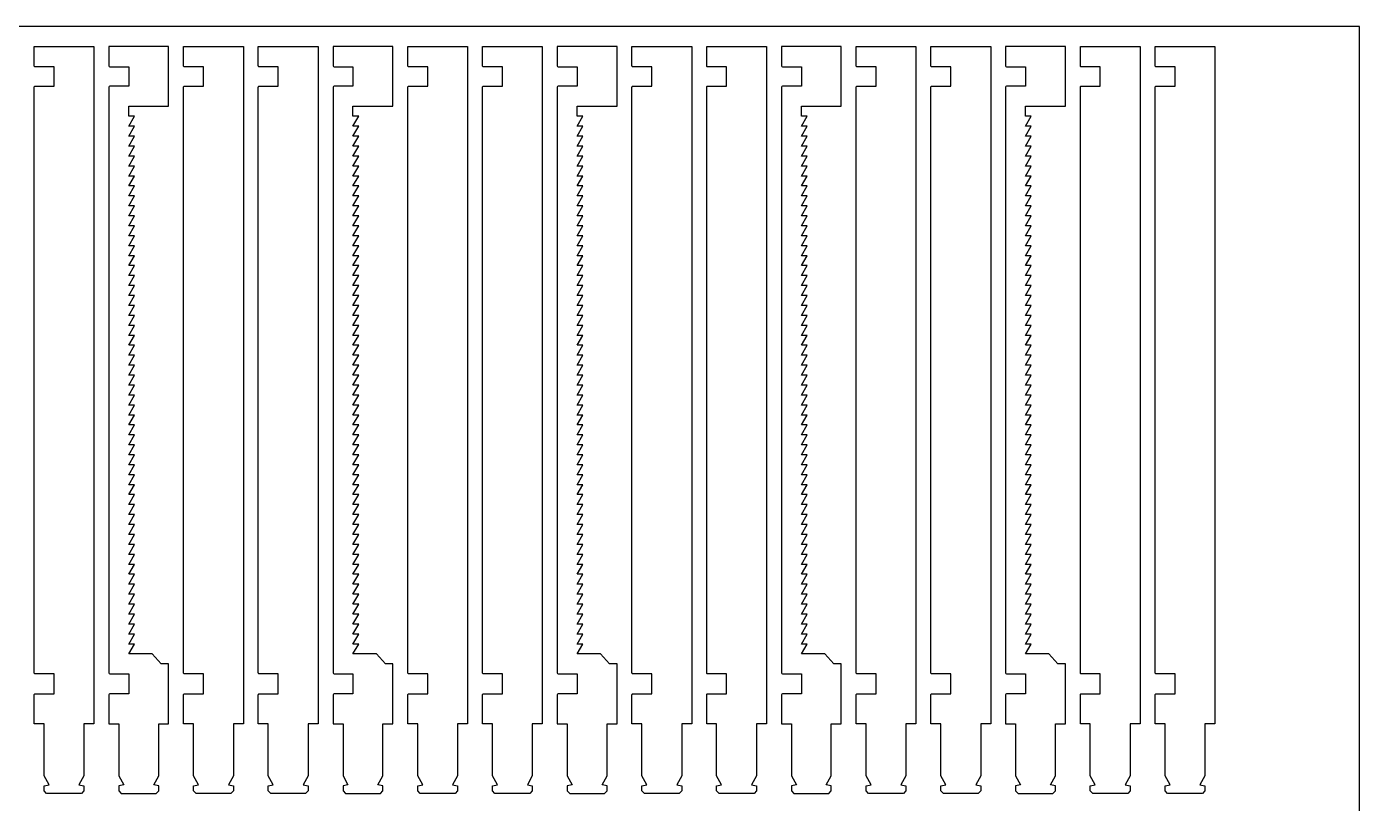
# Model space of a CAD drawing. Header units: millimetres. Extents: x 0 to 1902, y -212 to 712.
# Drawn here: x 632.5 to 900, y 444 to 600 of the extents above; entities that cross this region are included whole.
import ezdxf

# ---------------------------------------------------------------- set-up
doc = ezdxf.new("R2010")
doc.units = ezdxf.units.MM
doc.header["$MEASUREMENT"] = 0

msp = doc.modelspace()

# ---------------------------------------------------------------- linework, layer by layer
for p, q in [((661, 596), (649, 596)), ((649, 596), (649, 592.14)), ((661, 584), (661, 596)), ((706, 596), (694, 596)), ((694, 596), (694, 592.14)), ((706, 584), (706, 596)), ((751, 596), (739, 596)), ((739, 596), (739, 592.14)), ((751, 584), (751, 596)), ((796, 596), (784, 596)), ((784, 596), (784, 592.14)), ((796, 584), (796, 596)), ((841, 596), (829, 596)), ((829, 596), (829, 592.14)), ((841, 584), (841, 596)), ((649.2, 591.94), (653, 591.94)), ((653, 591.94), (653, 588.06)), ((694.2, 591.94), (698, 591.94)), ((698, 591.94), (698, 588.06)), ((739.2, 591.94), (743, 591.94)), ((743, 591.94), (743, 588.06)), ((784.2, 591.94), (788, 591.94)), ((788, 591.94), (788, 588.06)), ((829.2, 591.94), (833, 591.94)), ((833, 591.94), (833, 588.06)), ((649, 587.86), (649, 470.2)), ((653, 588.06), (649.2, 588.06)), ((694, 587.86), (694, 470.2)), ((698, 588.06), (694.2, 588.06)), ((739, 587.86), (739, 470.2)), ((743, 588.06), (739.2, 588.06)), ((784, 587.86), (784, 470.2)), ((788, 588.06), (784.2, 588.06)), ((829, 587.86), (829, 470.2)), ((833, 588.06), (829.2, 588.06)), ((653, 582), (653, 584)), ((653, 584), (661, 584)), ((698, 582), (698, 584)), ((698, 584), (706, 584)), ((743, 582), (743, 584)), ((743, 584), (751, 584)), ((788, 582), (788, 584)), ((788, 584), (796, 584)), ((833, 582), (833, 584)), ((833, 584), (841, 584)), ((653, 580), (654.15, 582)), ((654.15, 582), (653, 582)), ((698, 580), (699.15, 582)), ((699.15, 582), (698, 582)), ((743, 580), (744.15, 582)), ((744.15, 582), (743, 582)), ((788, 580), (789.15, 582)), ((789.15, 582), (788, 582)), ((833, 580), (834.15, 582)), ((834.15, 582), (833, 582)), ((653, 578), (654.15, 580)), ((654.15, 580), (653, 580)), ((653, 576), (654.15, 578)), ((654.15, 578), (653, 578)), ((698, 578), (699.15, 580)), ((699.15, 580), (698, 580)), ((698, 576), (699.15, 578)), ((699.15, 578), (698, 578)), ((743, 578), (744.15, 580)), ((744.15, 580), (743, 580)), ((743, 576), (744.15, 578)), ((744.15, 578), (743, 578)), ((788, 578), (789.15, 580)), ((789.15, 580), (788, 580)), ((788, 576), (789.15, 578)), ((789.15, 578), (788, 578)), ((833, 578), (834.15, 580)), ((834.15, 580), (833, 580)), ((833, 576), (834.15, 578)), ((834.15, 578), (833, 578)), ((653, 574), (654.15, 576)), ((654.15, 576), (653, 576)), ((698, 574), (699.15, 576)), ((699.15, 576), (698, 576)), ((743, 574), (744.15, 576)), ((744.15, 576), (743, 576)), ((788, 574), (789.15, 576)), ((789.15, 576), (788, 576)), ((833, 574), (834.15, 576)), ((834.15, 576), (833, 576)), ((653, 572), (654.15, 574)), ((654.15, 574), (653, 574)), ((698, 572), (699.15, 574)), ((699.15, 574), (698, 574)), ((743, 572), (744.15, 574)), ((744.15, 574), (743, 574)), ((788, 572), (789.15, 574)), ((789.15, 574), (788, 574)), ((833, 572), (834.15, 574)), ((834.15, 574), (833, 574)), ((653, 570), (654.15, 572)), ((654.15, 572), (653, 572)), ((653, 568), (654.15, 570)), ((654.15, 570), (653, 570)), ((698, 570), (699.15, 572)), ((699.15, 572), (698, 572)), ((698, 568), (699.15, 570)), ((699.15, 570), (698, 570)), ((743, 570), (744.15, 572)), ((744.15, 572), (743, 572)), ((743, 568), (744.15, 570)), ((744.15, 570), (743, 570)), ((788, 570), (789.15, 572)), ((789.15, 572), (788, 572)), ((788, 568), (789.15, 570)), ((789.15, 570), (788, 570)), ((833, 570), (834.15, 572)), ((834.15, 572), (833, 572)), ((833, 568), (834.15, 570)), ((834.15, 570), (833, 570)), ((653, 566), (654.15, 568)), ((654.15, 568), (653, 568)), ((698, 566), (699.15, 568)), ((699.15, 568), (698, 568)), ((743, 566), (744.15, 568)), ((744.15, 568), (743, 568)), ((788, 566), (789.15, 568)), ((789.15, 568), (788, 568)), ((833, 566), (834.15, 568)), ((834.15, 568), (833, 568)), ((653, 564), (654.15, 566)), ((654.15, 566), (653, 566)), ((698, 564), (699.15, 566)), ((699.15, 566), (698, 566)), ((743, 564), (744.15, 566)), ((744.15, 566), (743, 566)), ((788, 564), (789.15, 566)), ((789.15, 566), (788, 566)), ((833, 564), (834.15, 566)), ((834.15, 566), (833, 566)), ((653, 562), (654.15, 564)), ((654.15, 564), (653, 564)), ((653, 560), (654.15, 562)), ((654.15, 562), (653, 562)), ((698, 562), (699.15, 564)), ((699.15, 564), (698, 564)), ((698, 560), (699.15, 562)), ((699.15, 562), (698, 562)), ((743, 562), (744.15, 564)), ((744.15, 564), (743, 564)), ((743, 560), (744.15, 562)), ((744.15, 562), (743, 562)), ((788, 562), (789.15, 564)), ((789.15, 564), (788, 564)), ((788, 560), (789.15, 562)), ((789.15, 562), (788, 562)), ((833, 562), (834.15, 564)), ((834.15, 564), (833, 564)), ((833, 560), (834.15, 562)), ((834.15, 562), (833, 562)), ((653, 558), (654.15, 560)), ((654.15, 560), (653, 560)), ((698, 558), (699.15, 560)), ((699.15, 560), (698, 560)), ((743, 558), (744.15, 560)), ((744.15, 560), (743, 560)), ((788, 558), (789.15, 560)), ((789.15, 560), (788, 560)), ((833, 558), (834.15, 560)), ((834.15, 560), (833, 560)), ((653, 556), (654.15, 558)), ((654.15, 558), (653, 558)), ((698, 556), (699.15, 558)), ((699.15, 558), (698, 558)), ((743, 556), (744.15, 558)), ((744.15, 558), (743, 558)), ((788, 556), (789.15, 558)), ((789.15, 558), (788, 558)), ((833, 556), (834.15, 558)), ((834.15, 558), (833, 558)), ((653, 554), (654.15, 556)), ((654.15, 556), (653, 556)), ((653, 552), (654.15, 554)), ((654.15, 554), (653, 554)), ((698, 554), (699.15, 556)), ((699.15, 556), (698, 556)), ((698, 552), (699.15, 554)), ((699.15, 554), (698, 554)), ((743, 554), (744.15, 556)), ((744.15, 556), (743, 556)), ((743, 552), (744.15, 554)), ((744.15, 554), (743, 554)), ((788, 554), (789.15, 556)), ((789.15, 556), (788, 556)), ((788, 552), (789.15, 554)), ((789.15, 554), (788, 554)), ((833, 554), (834.15, 556)), ((834.15, 556), (833, 556)), ((833, 552), (834.15, 554)), ((834.15, 554), (833, 554)), ((653, 550), (654.15, 552)), ((654.15, 552), (653, 552)), ((698, 550), (699.15, 552)), ((699.15, 552), (698, 552)), ((743, 550), (744.15, 552)), ((744.15, 552), (743, 552)), ((788, 550), (789.15, 552)), ((789.15, 552), (788, 552)), ((833, 550), (834.15, 552)), ((834.15, 552), (833, 552)), ((653, 548), (654.15, 550)), ((654.15, 550), (653, 550)), ((698, 548), (699.15, 550)), ((699.15, 550), (698, 550)), ((743, 548), (744.15, 550)), ((744.15, 550), (743, 550)), ((788, 548), (789.15, 550)), ((789.15, 550), (788, 550)), ((833, 548), (834.15, 550)), ((834.15, 550), (833, 550)), ((653, 546), (654.15, 548)), ((654.15, 548), (653, 548)), ((653, 544), (654.15, 546)), ((654.15, 546), (653, 546)), ((698, 546), (699.15, 548)), ((699.15, 548), (698, 548)), ((698, 544), (699.15, 546)), ((699.15, 546), (698, 546)), ((743, 546), (744.15, 548)), ((744.15, 548), (743, 548)), ((743, 544), (744.15, 546)), ((744.15, 546), (743, 546)), ((788, 546), (789.15, 548)), ((789.15, 548), (788, 548)), ((788, 544), (789.15, 546)), ((789.15, 546), (788, 546)), ((833, 546), (834.15, 548)), ((834.15, 548), (833, 548)), ((833, 544), (834.15, 546)), ((834.15, 546), (833, 546)), ((653, 542), (654.15, 544)), ((654.15, 544), (653, 544)), ((698, 542), (699.15, 544)), ((699.15, 544), (698, 544)), ((743, 542), (744.15, 544)), ((744.15, 544), (743, 544)), ((788, 542), (789.15, 544)), ((789.15, 544), (788, 544)), ((833, 542), (834.15, 544)), ((834.15, 544), (833, 544)), ((653, 540), (654.15, 542)), ((654.15, 542), (653, 542)), ((698, 540), (699.15, 542)), ((699.15, 542), (698, 542)), ((743, 540), (744.15, 542)), ((744.15, 542), (743, 542)), ((788, 540), (789.15, 542)), ((789.15, 542), (788, 542)), ((833, 540), (834.15, 542)), ((834.15, 542), (833, 542)), ((653, 538), (654.15, 540)), ((654.15, 540), (653, 540)), ((653, 536), (654.15, 538)), ((654.15, 538), (653, 538)), ((698, 538), (699.15, 540)), ((699.15, 540), (698, 540)), ((698, 536), (699.15, 538)), ((699.15, 538), (698, 538)), ((743, 538), (744.15, 540)), ((744.15, 540), (743, 540)), ((743, 536), (744.15, 538)), ((744.15, 538), (743, 538)), ((788, 538), (789.15, 540)), ((789.15, 540), (788, 540)), ((788, 536), (789.15, 538)), ((789.15, 538), (788, 538)), ((833, 538), (834.15, 540)), ((834.15, 540), (833, 540)), ((833, 536), (834.15, 538)), ((834.15, 538), (833, 538)), ((653, 534), (654.15, 536)), ((654.15, 536), (653, 536)), ((698, 534), (699.15, 536)), ((699.15, 536), (698, 536)), ((743, 534), (744.15, 536)), ((744.15, 536), (743, 536)), ((788, 534), (789.15, 536)), ((789.15, 536), (788, 536)), ((833, 534), (834.15, 536)), ((834.15, 536), (833, 536)), ((653, 532), (654.15, 534)), ((654.15, 534), (653, 534)), ((698, 532), (699.15, 534)), ((699.15, 534), (698, 534)), ((743, 532), (744.15, 534)), ((744.15, 534), (743, 534)), ((788, 532), (789.15, 534)), ((789.15, 534), (788, 534)), ((833, 532), (834.15, 534)), ((834.15, 534), (833, 534)), ((653, 530), (654.15, 532)), ((654.15, 532), (653, 532)), ((653, 528), (654.15, 530)), ((654.15, 530), (653, 530)), ((698, 530), (699.15, 532)), ((699.15, 532), (698, 532)), ((698, 528), (699.15, 530)), ((699.15, 530), (698, 530)), ((743, 530), (744.15, 532)), ((744.15, 532), (743, 532)), ((743, 528), (744.15, 530)), ((744.15, 530), (743, 530)), ((788, 530), (789.15, 532)), ((789.15, 532), (788, 532)), ((788, 528), (789.15, 530)), ((789.15, 530), (788, 530)), ((833, 530), (834.15, 532)), ((834.15, 532), (833, 532)), ((833, 528), (834.15, 530)), ((834.15, 530), (833, 530)), ((653, 526), (654.15, 528)), ((654.15, 528), (653, 528)), ((698, 526), (699.15, 528)), ((699.15, 528), (698, 528)), ((743, 526), (744.15, 528)), ((744.15, 528), (743, 528)), ((788, 526), (789.15, 528)), ((789.15, 528), (788, 528)), ((833, 526), (834.15, 528)), ((834.15, 528), (833, 528)), ((653, 524), (654.15, 526)), ((654.15, 526), (653, 526)), ((698, 524), (699.15, 526)), ((699.15, 526), (698, 526)), ((743, 524), (744.15, 526)), ((744.15, 526), (743, 526)), ((788, 524), (789.15, 526)), ((789.15, 526), (788, 526)), ((833, 524), (834.15, 526)), ((834.15, 526), (833, 526)), ((653, 522), (654.15, 524)), ((654.15, 524), (653, 524)), ((653, 520), (654.15, 522)), ((654.15, 522), (653, 522)), ((698, 522), (699.15, 524)), ((699.15, 524), (698, 524)), ((698, 520), (699.15, 522)), ((699.15, 522), (698, 522)), ((743, 522), (744.15, 524)), ((744.15, 524), (743, 524)), ((743, 520), (744.15, 522)), ((744.15, 522), (743, 522)), ((788, 522), (789.15, 524)), ((789.15, 524), (788, 524)), ((788, 520), (789.15, 522)), ((789.15, 522), (788, 522)), ((833, 522), (834.15, 524)), ((834.15, 524), (833, 524)), ((833, 520), (834.15, 522)), ((834.15, 522), (833, 522)), ((653, 518), (654.15, 520)), ((654.15, 520), (653, 520)), ((698, 518), (699.15, 520)), ((699.15, 520), (698, 520)), ((743, 518), (744.15, 520)), ((744.15, 520), (743, 520)), ((788, 518), (789.15, 520)), ((789.15, 520), (788, 520)), ((833, 518), (834.15, 520)), ((834.15, 520), (833, 520)), ((653, 516), (654.15, 518)), ((654.15, 518), (653, 518)), ((698, 516), (699.15, 518)), ((699.15, 518), (698, 518)), ((743, 516), (744.15, 518)), ((744.15, 518), (743, 518)), ((788, 516), (789.15, 518)), ((789.15, 518), (788, 518)), ((833, 516), (834.15, 518)), ((834.15, 518), (833, 518)), ((653, 514), (654.15, 516)), ((654.15, 516), (653, 516)), ((653, 512), (654.15, 514)), ((654.15, 514), (653, 514)), ((698, 514), (699.15, 516)), ((699.15, 516), (698, 516)), ((698, 512), (699.15, 514)), ((699.15, 514), (698, 514)), ((743, 514), (744.15, 516)), ((744.15, 516), (743, 516)), ((743, 512), (744.15, 514)), ((744.15, 514), (743, 514)), ((788, 514), (789.15, 516)), ((789.15, 516), (788, 516)), ((788, 512), (789.15, 514)), ((789.15, 514), (788, 514)), ((833, 514), (834.15, 516)), ((834.15, 516), (833, 516)), ((833, 512), (834.15, 514)), ((834.15, 514), (833, 514)), ((653, 510), (654.15, 512)), ((654.15, 512), (653, 512)), ((698, 510), (699.15, 512)), ((699.15, 512), (698, 512)), ((743, 510), (744.15, 512)), ((744.15, 512), (743, 512)), ((788, 510), (789.15, 512)), ((789.15, 512), (788, 512)), ((833, 510), (834.15, 512)), ((834.15, 512), (833, 512)), ((653, 508), (654.15, 510)), ((654.15, 510), (653, 510)), ((698, 508), (699.15, 510)), ((699.15, 510), (698, 510)), ((743, 508), (744.15, 510)), ((744.15, 510), (743, 510)), ((788, 508), (789.15, 510)), ((789.15, 510), (788, 510)), ((833, 508), (834.15, 510)), ((834.15, 510), (833, 510)), ((653, 506), (654.15, 508)), ((654.15, 508), (653, 508)), ((653, 504), (654.15, 506)), ((654.15, 506), (653, 506)), ((698, 506), (699.15, 508)), ((699.15, 508), (698, 508)), ((698, 504), (699.15, 506)), ((699.15, 506), (698, 506)), ((743, 506), (744.15, 508)), ((744.15, 508), (743, 508)), ((743, 504), (744.15, 506)), ((744.15, 506), (743, 506)), ((788, 506), (789.15, 508)), ((789.15, 508), (788, 508)), ((788, 504), (789.15, 506)), ((789.15, 506), (788, 506)), ((833, 506), (834.15, 508)), ((834.15, 508), (833, 508)), ((833, 504), (834.15, 506)), ((834.15, 506), (833, 506)), ((653, 502), (654.15, 504)), ((654.15, 504), (653, 504)), ((698, 502), (699.15, 504)), ((699.15, 504), (698, 504)), ((743, 502), (744.15, 504)), ((744.15, 504), (743, 504)), ((788, 502), (789.15, 504)), ((789.15, 504), (788, 504)), ((833, 502), (834.15, 504)), ((834.15, 504), (833, 504)), ((653, 500), (654.15, 502)), ((654.15, 502), (653, 502)), ((698, 500), (699.15, 502)), ((699.15, 502), (698, 502)), ((743, 500), (744.15, 502)), ((744.15, 502), (743, 502)), ((788, 500), (789.15, 502)), ((789.15, 502), (788, 502)), ((833, 500), (834.15, 502)), ((834.15, 502), (833, 502)), ((653, 498), (654.15, 500)), ((654.15, 500), (653, 500)), ((653, 496), (654.15, 498)), ((654.15, 498), (653, 498)), ((698, 498), (699.15, 500)), ((699.15, 500), (698, 500)), ((698, 496), (699.15, 498)), ((699.15, 498), (698, 498)), ((743, 498), (744.15, 500)), ((744.15, 500), (743, 500)), ((743, 496), (744.15, 498)), ((744.15, 498), (743, 498)), ((788, 498), (789.15, 500)), ((789.15, 500), (788, 500)), ((788, 496), (789.15, 498)), ((789.15, 498), (788, 498)), ((833, 498), (834.15, 500)), ((834.15, 500), (833, 500)), ((833, 496), (834.15, 498)), ((834.15, 498), (833, 498)), ((653, 494), (654.15, 496)), ((654.15, 496), (653, 496)), ((698, 494), (699.15, 496)), ((699.15, 496), (698, 496)), ((743, 494), (744.15, 496)), ((744.15, 496), (743, 496)), ((788, 494), (789.15, 496)), ((789.15, 496), (788, 496)), ((833, 494), (834.15, 496)), ((834.15, 496), (833, 496)), ((653, 492), (654.15, 494)), ((654.15, 494), (653, 494)), ((698, 492), (699.15, 494)), ((699.15, 494), (698, 494)), ((743, 492), (744.15, 494)), ((744.15, 494), (743, 494)), ((788, 492), (789.15, 494)), ((789.15, 494), (788, 494)), ((833, 492), (834.15, 494)), ((834.15, 494), (833, 494)), ((653, 490), (654.15, 492)), ((654.15, 492), (653, 492)), ((653, 488), (654.15, 490)), ((654.15, 490), (653, 490)), ((698, 490), (699.15, 492)), ((699.15, 492), (698, 492)), ((698, 488), (699.15, 490)), ((699.15, 490), (698, 490)), ((743, 490), (744.15, 492)), ((744.15, 492), (743, 492)), ((743, 488), (744.15, 490)), ((744.15, 490), (743, 490)), ((788, 490), (789.15, 492)), ((789.15, 492), (788, 492)), ((788, 488), (789.15, 490)), ((789.15, 490), (788, 490)), ((833, 490), (834.15, 492)), ((834.15, 492), (833, 492)), ((833, 488), (834.15, 490)), ((834.15, 490), (833, 490)), ((653, 486), (654.15, 488)), ((654.15, 488), (653, 488)), ((698, 486), (699.15, 488)), ((699.15, 488), (698, 488)), ((743, 486), (744.15, 488)), ((744.15, 488), (743, 488)), ((788, 486), (789.15, 488)), ((789.15, 488), (788, 488)), ((833, 486), (834.15, 488)), ((834.15, 488), (833, 488)), ((653, 484), (654.15, 486)), ((654.15, 486), (653, 486)), ((698, 484), (699.15, 486)), ((699.15, 486), (698, 486)), ((743, 484), (744.15, 486)), ((744.15, 486), (743, 486)), ((788, 484), (789.15, 486)), ((789.15, 486), (788, 486)), ((833, 484), (834.15, 486)), ((834.15, 486), (833, 486)), ((653, 482), (654.15, 484)), ((654.15, 484), (653, 484)), ((653, 480), (654.15, 482)), ((654.15, 482), (653, 482)), ((698, 482), (699.15, 484)), ((699.15, 484), (698, 484)), ((698, 480), (699.15, 482)), ((699.15, 482), (698, 482)), ((743, 482), (744.15, 484)), ((744.15, 484), (743, 484)), ((743, 480), (744.15, 482)), ((744.15, 482), (743, 482)), ((788, 482), (789.15, 484)), ((789.15, 484), (788, 484)), ((788, 480), (789.15, 482)), ((789.15, 482), (788, 482)), ((833, 482), (834.15, 484)), ((834.15, 484), (833, 484)), ((833, 480), (834.15, 482)), ((834.15, 482), (833, 482)), ((653, 478), (654.15, 480)), ((654.15, 480), (653, 480)), ((698, 478), (699.15, 480)), ((699.15, 480), (698, 480)), ((743, 478), (744.15, 480)), ((744.15, 480), (743, 480)), ((788, 478), (789.15, 480)), ((789.15, 480), (788, 480)), ((833, 478), (834.15, 480)), ((834.15, 480), (833, 480)), ((653, 476), (654.15, 478)), ((654.15, 478), (653, 478)), ((698, 476), (699.15, 478)), ((699.15, 478), (698, 478)), ((743, 476), (744.15, 478)), ((744.15, 478), (743, 478)), ((788, 476), (789.15, 478)), ((789.15, 478), (788, 478)), ((833, 476), (834.15, 478)), ((834.15, 478), (833, 478)), ((653, 474), (654.15, 476)), ((654.15, 476), (653, 476)), ((655.5, 474), (653, 474)), ((656, 474), (655.5, 474)), ((657.7, 474), (656, 474)), ((659.5, 472), (657.7, 474)), ((698, 474), (699.15, 476)), ((699.15, 476), (698, 476)), ((700.5, 474), (698, 474)), ((701, 474), (700.5, 474)), ((702.7, 474), (701, 474)), ((704.5, 472), (702.7, 474)), ((743, 474), (744.15, 476)), ((744.15, 476), (743, 476)), ((745.5, 474), (743, 474)), ((746, 474), (745.5, 474)), ((747.7, 474), (746, 474)), ((749.5, 472), (747.7, 474)), ((788, 474), (789.15, 476)), ((789.15, 476), (788, 476)), ((790.5, 474), (788, 474)), ((791, 474), (790.5, 474)), ((792.7, 474), (791, 474)), ((794.5, 472), (792.7, 474)), ((833, 474), (834.15, 476)), ((834.15, 476), (833, 476)), ((835.5, 474), (833, 474)), ((836, 474), (835.5, 474)), ((837.7, 474), (836, 474)), ((839.5, 472), (837.7, 474)), ((661, 472), (659.5, 472)), ((661, 460), (661, 472)), ((706, 472), (704.5, 472)), ((706, 460), (706, 472)), ((751, 472), (749.5, 472)), ((751, 460), (751, 472)), ((796, 472), (794.5, 472)), ((796, 460), (796, 472)), ((841, 472), (839.5, 472)), ((841, 460), (841, 472)), ((649.2, 470), (653, 470)), ((653, 470), (653, 466)), ((694.2, 470), (698, 470)), ((698, 470), (698, 466)), ((739.2, 470), (743, 470)), ((743, 470), (743, 466)), ((784.2, 470), (788, 470)), ((788, 470), (788, 466)), ((829.2, 470), (833, 470)), ((833, 470), (833, 466)), ((649, 465.8), (649, 460)), ((653, 466), (649.2, 466)), ((694, 465.8), (694, 460)), ((698, 466), (694.2, 466)), ((739, 465.8), (739, 460)), ((743, 466), (739.2, 466)), ((784, 465.8), (784, 460)), ((788, 466), (784.2, 466)), ((829, 465.8), (829, 460)), ((833, 466), (829.2, 466)), ((649, 460), (651, 460)), ((651, 460), (651, 449.5)), ((659, 460), (661, 460)), ((659, 449.5), (659, 460)), ((694, 460), (696, 460)), ((696, 460), (696, 449.5)), ((704, 460), (706, 460)), ((704, 449.5), (704, 460)), ((739, 460), (741, 460)), ((741, 460), (741, 449.5)), ((749, 460), (751, 460)), ((749, 449.5), (749, 460)), ((784, 460), (786, 460)), ((786, 460), (786, 449.5)), ((794, 460), (796, 460)), ((794, 449.5), (794, 460)), ((829, 460), (831, 460)), ((831, 460), (831, 449.5)), ((839, 460), (841, 460)), ((839, 449.5), (839, 460)), ((651, 449.5), (652, 447.7)), ((658, 447.7), (659, 449.5)), ((696, 449.5), (697, 447.7)), ((703, 447.7), (704, 449.5)), ((741, 449.5), (742, 447.7)), ((748, 447.7), (749, 449.5)), ((786, 449.5), (787, 447.7)), ((793, 447.7), (794, 449.5)), ((831, 449.5), (832, 447.7)), ((838, 447.7), (839, 449.5)), ((652, 447.7), (651, 447.5)), ((651, 447.5), (651, 446.5)), ((659, 447.5), (658, 447.7)), ((659, 446.5), (659, 447.5)), ((697, 447.7), (696, 447.5)), ((696, 447.5), (696, 446.5)), ((704, 447.5), (703, 447.7)), ((704, 446.5), (704, 447.5)), ((742, 447.7), (741, 447.5)), ((741, 447.5), (741, 446.5)), ((749, 447.5), (748, 447.7)), ((749, 446.5), (749, 447.5)), ((787, 447.7), (786, 447.5)), ((786, 447.5), (786, 446.5)), ((794, 447.5), (793, 447.7)), ((794, 446.5), (794, 447.5)), ((832, 447.7), (831, 447.5)), ((831, 447.5), (831, 446.5)), ((839, 447.5), (838, 447.7)), ((839, 446.5), (839, 447.5)), ((651, 446.5), (651.5, 446)), ((651.5, 446), (658.5, 446)), ((658.5, 446), (659, 446.5)), ((696, 446.5), (696.5, 446)), ((696.5, 446), (703.5, 446)), ((703.5, 446), (704, 446.5)), ((741, 446.5), (741.5, 446)), ((741.5, 446), (748.5, 446)), ((748.5, 446), (749, 446.5)), ((786, 446.5), (786.5, 446)), ((786.5, 446), (793.5, 446)), ((793.5, 446), (794, 446.5)), ((831, 446.5), (831.5, 446)), ((831.5, 446), (838.5, 446)), ((838.5, 446), (839, 446.5))]:
    msp.add_line(p, q)
at = {"linetype": 'Continuous'}
msp.add_lwpolyline([(0, 0), (900, 0), (900, 600), (0, 600)], close=True, dxfattribs=at)
for points in [[(634, 587.86, -0.414214), (634.2, 588.06), (638, 588.06), (638, 591.94), (634.2, 591.94, -0.414214), (634, 592.14), (634, 596), (646, 596), (646, 460), (644, 460), (644, 449.5), (643, 447.7), (644, 447.5), (644, 446.5), (643.5, 446), (636.5, 446), (636, 446.5), (636, 447.5), (637, 447.7), (636, 449.5), (636, 460), (634, 460), (634, 465.8, -0.414214), (634.2, 466), (638, 466), (638, 470), (634.2, 470, -0.414214), (634, 470.2)], [(664, 587.86, -0.414214), (664.2, 588.06), (668, 588.06), (668, 591.94), (664.2, 591.94, -0.414214), (664, 592.14), (664, 596), (676, 596), (676, 460), (674, 460), (674, 449.5), (673, 447.7), (674, 447.5), (674, 446.5), (673.5, 446), (666.5, 446), (666, 446.5), (666, 447.5), (667, 447.7), (666, 449.5), (666, 460), (664, 460), (664, 465.8, -0.414214), (664.2, 466), (668, 466), (668, 470), (664.2, 470, -0.414214), (664, 470.2)], [(679, 587.86, -0.414214), (679.2, 588.06), (683, 588.06), (683, 591.94), (679.2, 591.94, -0.414214), (679, 592.14), (679, 596), (691, 596), (691, 460), (689, 460), (689, 449.5), (688, 447.7), (689, 447.5), (689, 446.5), (688.5, 446), (681.5, 446), (681, 446.5), (681, 447.5), (682, 447.7), (681, 449.5), (681, 460), (679, 460), (679, 465.8, -0.414214), (679.2, 466), (683, 466), (683, 470), (679.2, 470, -0.414214), (679, 470.2)], [(709, 587.86, -0.414214), (709.2, 588.06), (713, 588.06), (713, 591.94), (709.2, 591.94, -0.414214), (709, 592.14), (709, 596), (721, 596), (721, 460), (719, 460), (719, 449.5), (718, 447.7), (719, 447.5), (719, 446.5), (718.5, 446), (711.5, 446), (711, 446.5), (711, 447.5), (712, 447.7), (711, 449.5), (711, 460), (709, 460), (709, 465.8, -0.414214), (709.2, 466), (713, 466), (713, 470), (709.2, 470, -0.414214), (709, 470.2)], [(724, 587.86, -0.414214), (724.2, 588.06), (728, 588.06), (728, 591.94), (724.2, 591.94, -0.414214), (724, 592.14), (724, 596), (736, 596), (736, 460), (734, 460), (734, 449.5), (733, 447.7), (734, 447.5), (734, 446.5), (733.5, 446), (726.5, 446), (726, 446.5), (726, 447.5), (727, 447.7), (726, 449.5), (726, 460), (724, 460), (724, 465.8, -0.414214), (724.2, 466), (728, 466), (728, 470), (724.2, 470, -0.414214), (724, 470.2)], [(754, 587.86, -0.414214), (754.2, 588.06), (758, 588.06), (758, 591.94), (754.2, 591.94, -0.414214), (754, 592.14), (754, 596), (766, 596), (766, 460), (764, 460), (764, 449.5), (763, 447.7), (764, 447.5), (764, 446.5), (763.5, 446), (756.5, 446), (756, 446.5), (756, 447.5), (757, 447.7), (756, 449.5), (756, 460), (754, 460), (754, 465.8, -0.414214), (754.2, 466), (758, 466), (758, 470), (754.2, 470, -0.414214), (754, 470.2)], [(769, 587.86, -0.414214), (769.2, 588.06), (773, 588.06), (773, 591.94), (769.2, 591.94, -0.414214), (769, 592.14), (769, 596), (781, 596), (781, 460), (779, 460), (779, 449.5), (778, 447.7), (779, 447.5), (779, 446.5), (778.5, 446), (771.5, 446), (771, 446.5), (771, 447.5), (772, 447.7), (771, 449.5), (771, 460), (769, 460), (769, 465.8, -0.414214), (769.2, 466), (773, 466), (773, 470), (769.2, 470, -0.414214), (769, 470.2)], [(799, 587.86, -0.414214), (799.2, 588.06), (803, 588.06), (803, 591.94), (799.2, 591.94, -0.414214), (799, 592.14), (799, 596), (811, 596), (811, 460), (809, 460), (809, 449.5), (808, 447.7), (809, 447.5), (809, 446.5), (808.5, 446), (801.5, 446), (801, 446.5), (801, 447.5), (802, 447.7), (801, 449.5), (801, 460), (799, 460), (799, 465.8, -0.414214), (799.2, 466), (803, 466), (803, 470), (799.2, 470, -0.414214), (799, 470.2)], [(814, 587.86, -0.414214), (814.2, 588.06), (818, 588.06), (818, 591.94), (814.2, 591.94, -0.414214), (814, 592.14), (814, 596), (826, 596), (826, 460), (824, 460), (824, 449.5), (823, 447.7), (824, 447.5), (824, 446.5), (823.5, 446), (816.5, 446), (816, 446.5), (816, 447.5), (817, 447.7), (816, 449.5), (816, 460), (814, 460), (814, 465.8, -0.414214), (814.2, 466), (818, 466), (818, 470), (814.2, 470, -0.414214), (814, 470.2)], [(844, 587.86, -0.414214), (844.2, 588.06), (848, 588.06), (848, 591.94), (844.2, 591.94, -0.414214), (844, 592.14), (844, 596), (856, 596), (856, 460), (854, 460), (854, 449.5), (853, 447.7), (854, 447.5), (854, 446.5), (853.5, 446), (846.5, 446), (846, 446.5), (846, 447.5), (847, 447.7), (846, 449.5), (846, 460), (844, 460), (844, 465.8, -0.414214), (844.2, 466), (848, 466), (848, 470), (844.2, 470, -0.414214), (844, 470.2)], [(859, 587.86, -0.414214), (859.2, 588.06), (863, 588.06), (863, 591.94), (859.2, 591.94, -0.414214), (859, 592.14), (859, 596), (871, 596), (871, 460), (869, 460), (869, 449.5), (868, 447.7), (869, 447.5), (869, 446.5), (868.5, 446), (861.5, 446), (861, 446.5), (861, 447.5), (862, 447.7), (861, 449.5), (861, 460), (859, 460), (859, 465.8, -0.414214), (859.2, 466), (863, 466), (863, 470), (859.2, 470, -0.414214), (859, 470.2)]]:
    msp.add_lwpolyline(points, format="xyb", close=True)
for centre, start, end in [((649.2, 592.14), 180, 270), ((694.2, 592.14), 180, 270), ((739.2, 592.14), 180, 270), ((784.2, 592.14), 180, 270), ((829.2, 592.14), 180, 270), ((649.2, 587.86), 90, 180), ((694.2, 587.86), 90, 180), ((739.2, 587.86), 90, 180), ((784.2, 587.86), 90, 180), ((829.2, 587.86), 90, 180), ((649.2, 470.2), 180, 270), ((694.2, 470.2), 180, 270), ((739.2, 470.2), 180, 270), ((784.2, 470.2), 180, 270), ((829.2, 470.2), 180, 270), ((649.2, 465.8), 90, 180), ((694.2, 465.8), 90, 180), ((739.2, 465.8), 90, 180), ((784.2, 465.8), 90, 180), ((829.2, 465.8), 90, 180)]:
    msp.add_arc(centre, 0.2, start, end)

doc.saveas('drawing.dxf')
